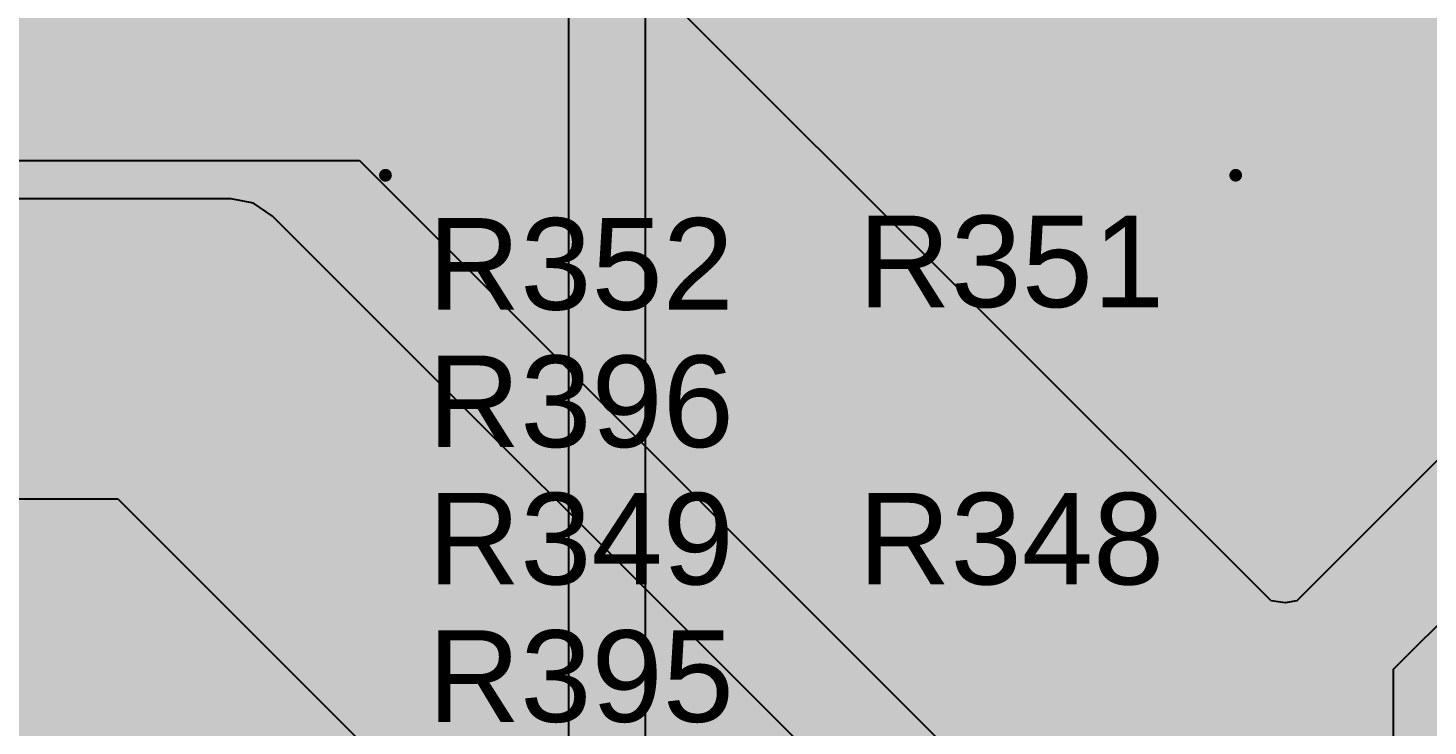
# Model space of a CAD drawing. Header units: inches. Extents: x 0 to 5379, y 0 to 5429.
# Drawn here: x 212 to 225.97, y 149.44 to 156.41 of the extents above; entities that cross this region are included whole.
import ezdxf

# ---------------------------------------------------------------- set-up
doc = ezdxf.new("R2010")
doc.units = ezdxf.units.IN
for name, color, linetype in [('Bottom Solder', 6, 'Continuous'), ('SIG 01', 90, 'Continuous'), ('Top Layer', 1, 'Continuous'), ('Top Overlay', 2, 'Continuous')]:
    doc.layers.add(name, color=color, linetype=linetype)
doc.styles.add('Arial', font='', dxfattribs={"height": 0.2})
doc.styles.get('Arial').set_extended_font_data('Arial')

msp = doc.modelspace()

# ---------------------------------------------------------------- hatches: boundary and pattern name
at = {"layer": 'Bottom Solder'}
msp.add_hatch(color=6, dxfattribs=at).paths.add_polyline_path([(191.321, 149.166), (306.197, 149.166), (306.197, 156.552), (191.321, 156.552)])

# ---------------------------------------------------------------- linework, layer by layer
at = {"layer": 'SIG 01'}
for p, q in [((235.911, 161.94), (224.662, 150.692)), ((225.627, 150.008), (236.905, 161.287)), ((224.407, 150.69), (217.104, 157.994)), ((180.201, 155.087), (215.311, 155.087)), ((215.311, 155.087), (221.415, 148.982)), ((214.031, 154.704), (153.501, 154.704)), ((214.254, 154.66), (214.031, 154.704)), ((214.443, 154.533), (214.254, 154.66)), ((221.041, 147.935), (214.443, 154.533)), ((152.471, 151.71), (212.901, 151.71)), ((212.901, 151.71), (218.448, 146.162)), ((224.547, 150.673), (224.407, 150.69)), ((224.662, 150.692), (224.547, 150.673)), ((225.627, 142.103), (225.627, 150.008))]:
    msp.add_line(p, q, dxfattribs=at)
for points in [[(225.045, 150.25, 0.381, 0.381, 0), (236.493, 161.699, 0.381, 0.381, 0)], [(216.692, 157.582, 0.381, 0.381, 0), (224.03, 150.244, 0.381, 0.381, 0)], [(216.1, 156.67, 0.381, 0.381, 0), (222.938, 149.831, 0.381, 0.381, 0)], [(179.848, 155.669, 0.381, 0.381, 0), (215.552, 155.669, 0.381, 0.381, 0)], [(215.552, 155.669, 0.381, 0.381, 0), (221.998, 149.223, 0.381, 0.381, 0)], [(153.26, 154.121, 0.381, 0.381, 0), (214.031, 154.121, 0.381, 0.381, 0)], [(214.031, 154.121, 0.381, 0.381, 0), (220.629, 147.523, 0.381, 0.381, 0)], [(152.858, 153.226, 0.381, 0.381, 0), (213.529, 153.226, 0.381, 0.381, 0)], [(213.529, 153.226, 0.381, 0.381, 0), (219.836, 146.92, 0.381, 0.381, 0)], [(152.471, 152.292, 0.381, 0.381, 0), (213.142, 152.292, 0.381, 0.381, 0)], [(213.142, 152.292, 0.381, 0.381, 0), (219.031, 146.403, 0.381, 0.381, 0)], [(224.03, 132.895, 0.381, 0.381, 0), (224.03, 150.244, 0.381, 0.381, 0)], [(225.045, 131.23, 0.381, 0.381, 0), (225.045, 150.25, 0.381, 0.381, 0)], [(222.938, 131.395, 0.381, 0.381, 0), (222.938, 149.831, 0.381, 0.381, 0)]]:
    msp.add_lwpolyline(points, format="xyseb", dxfattribs=at)
for points in [[(215.457, 155.669, 0.191, 0.191, 1), (215.647, 155.669, 0.191, 0.191, 1)], [(215.457, 155.669, 0.191, 0.191, 1), (215.647, 155.669, 0.191, 0.191, 1)], [(213.936, 154.121, 0.191, 0.191, 1), (214.126, 154.121, 0.191, 0.191, 1)], [(213.936, 154.121, 0.191, 0.191, 1), (214.126, 154.121, 0.191, 0.191, 1)], [(213.434, 153.226, 0.191, 0.191, 1), (213.624, 153.226, 0.191, 0.191, 1)], [(213.434, 153.226, 0.191, 0.191, 1), (213.624, 153.226, 0.191, 0.191, 1)], [(213.047, 152.292, 0.191, 0.191, 1), (213.237, 152.292, 0.191, 0.191, 1)], [(213.047, 152.292, 0.191, 0.191, 1), (213.237, 152.292, 0.191, 0.191, 1)], [(223.935, 150.244, 0.191, 0.191, 1), (224.125, 150.244, 0.191, 0.191, 1)], [(223.935, 150.244, 0.191, 0.191, 1), (224.125, 150.244, 0.191, 0.191, 1)], [(224.949, 150.25, 0.191, 0.191, 1), (225.14, 150.25, 0.191, 0.191, 1)], [(224.949, 150.25, 0.191, 0.191, 1), (225.14, 150.25, 0.191, 0.191, 1)], [(222.843, 149.831, 0.191, 0.191, 1), (223.033, 149.831, 0.191, 0.191, 1)], [(222.843, 149.831, 0.191, 0.191, 1), (223.033, 149.831, 0.191, 0.191, 1)]]:
    msp.add_lwpolyline(points, format="xyseb", close=True, dxfattribs=at)
at = {"layer": 'Top Layer'}
for p, q in [((217.397, 167.158), (217.397, 147.878)), ((218.165, 147.878), (218.165, 167.158))]:
    msp.add_line(p, q, dxfattribs=at)
at = {"layer": 'Top Overlay'}
for points in [[(215.57, 154.94, 0.127, 0.127, 0), (224.053, 154.94, 0.127, 0.127, 0)], [(215.57, 146.304, 0.127, 0.127, 0), (215.57, 154.94, 0.127, 0.127, 0)], [(224.053, 146.304, 0.127, 0.127, 0), (224.053, 154.94, 0.127, 0.127, 0)]]:
    msp.add_lwpolyline(points, format="xyseb", dxfattribs=at)
for points in [[(215.538, 154.94, 0.0635, 0.0635, 1), (215.602, 154.94, 0.0635, 0.0635, 1)], [(215.538, 154.94, 0.0635, 0.0635, 1), (215.602, 154.94, 0.0635, 0.0635, 1)], [(224.022, 154.94, 0.0635, 0.0635, 1), (224.085, 154.94, 0.0635, 0.0635, 1)], [(224.022, 154.94, 0.0635, 0.0635, 1), (224.085, 154.94, 0.0635, 0.0635, 1)]]:
    msp.add_lwpolyline(points, format="xyseb", close=True, dxfattribs=at)

# ---------------------------------------------------------------- texts
at = {"layer": 'Top Overlay', "style": 'Arial'}
for s, p in [('R352', (215.993, 153.598)), ('R351', (220.286, 153.623)), ('R396', (215.993, 152.226)), ('R349', (215.993, 150.855)), ('R348', (220.286, 150.855)), ('R395', (215.993, 149.483))]:
    msp.add_text(s, height=0.9144, dxfattribs=at).set_placement(p)

doc.saveas('drawing.dxf')
